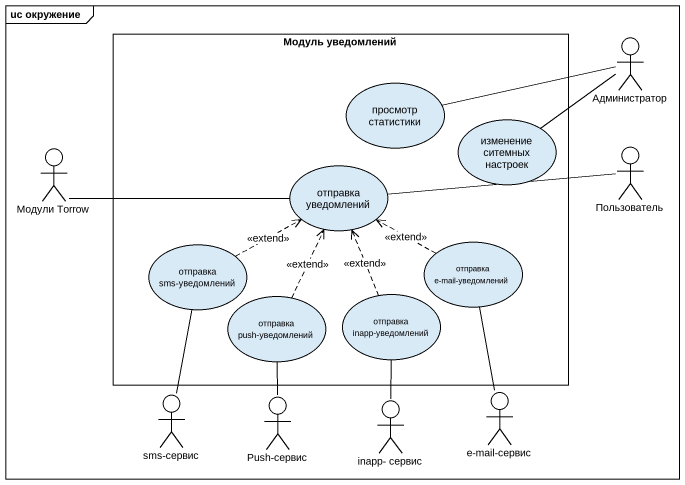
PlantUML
@startuml
mainframe uc окружение
rectangle "Модуль уведомлений" as Модуль_уведомлений {
  usecase "просмотр статистики" as просмотр_статистики
  usecase "изменение ситемных настроек" as изменение_ситемных_настроек
  usecase "отправка уведомлений" as отправка_уведомлений
  usecase "отправка sms-уведомлений" as отправка_sms_уведомлений
  usecase "отправка e-mail-уведомлений" as отправка_e_mail_уведомлений
  usecase "отправка push-уведомлений" as отправка_push_уведомлений
  usecase "отправка inapp-уведомлений" as отправка_inapp_уведомлений
}
actor Администратор
actor "Модули Torrow" as Модули_Torrow
actor Пользователь
actor "sms-сервис" as sms_сервис
actor "Push-сервис" as Push_сервис
actor "inapp- сервис" as inapp_сервис
actor "e-mail-сервис" as e_mail_сервис
Администратор -left- просмотр_статистики
Администратор -left- изменение_ситемных_настроек
Модули_Torrow -right- отправка_уведомлений
отправка_уведомлений -right- Пользователь
отправка_sms_уведомлений .right.> отправка_уведомлений : <<extend>>
отправка_e_mail_уведомлений .left.> отправка_уведомлений : <<extend>>
отправка_push_уведомлений .up.> отправка_уведомлений : <<extend>>
отправка_inapp_уведомлений .up.> отправка_уведомлений : <<extend>>
sms_сервис -up- отправка_sms_уведомлений
Push_сервис -up- отправка_push_уведомлений
inapp_сервис -up- отправка_inapp_уведомлений
e_mail_сервис -up- отправка_e_mail_уведомлений
@enduml
